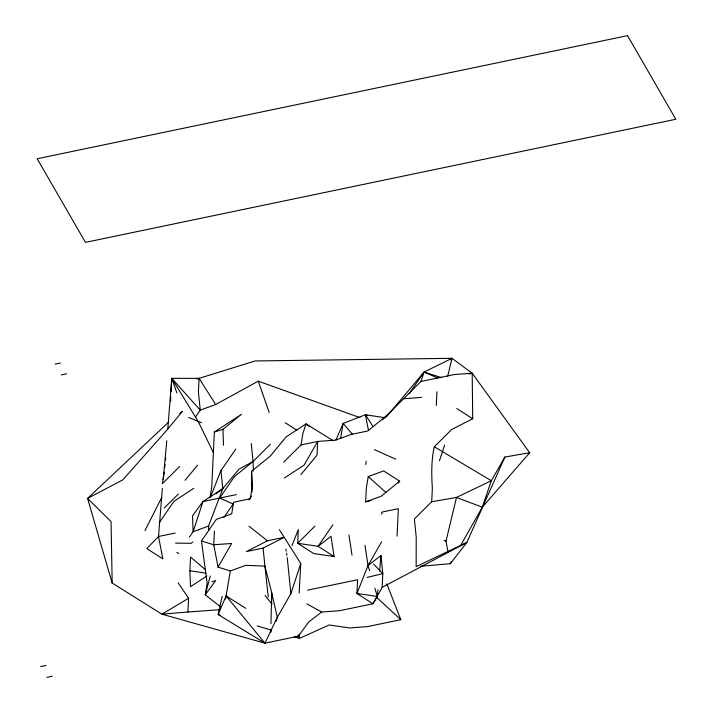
<?xml version="1.0" encoding="UTF-8"?>
<svg xmlns="http://www.w3.org/2000/svg" width="713" height="713" viewBox="0 0 713 713"><rect width="100%" height="100%" fill="white"/><g stroke="black" fill="none" stroke-linecap="round" stroke-linejoin="round"><path stroke-width="1.07" d="M271.537 604.758L271.733 592.815L264.924 566.149L263.097 548.092L283.195 537.825M270.717 632.529L270.797 629.222M270.94 623.706L271.733 592.815L277.295 617.333L275.949 621.478M162.359 488.405L158.518 536.506L162.84 558.867L146.825 548.6L158.518 536.506L175.193 533.03M162.992 614.089L187.938 612.03L188.588 598.287L178.205 582.886M206.699 576.131L190.487 586.692L189.899 570.792L190.558 557.049L205.362 569.598M460.607 545.498L482.309 507.21L529.679 452.737L472.193 373.22L452.006 358.318L255.147 360.956L199.07 378.345L198.41 392.088L200.246 410.144L195.3 417.319M214.363 432.007L222.919 429.351L241.493 414.28L214.363 432.007L211.743 486.988L210.014 497.531M214.39 531.033L213.731 544.777L218.053 567.138L230.344 570.953L245.771 565.32L264.924 566.149L268.257 596.87M270.878 631.7L270.976 629.579M371.027 500.428L365.68 501.899L366.33 488.147L368.229 476.56L383.656 470.928L399.672 481.195L398.371 482.977M306.911 603.92L321.679 612.039L339.593 610.711L372.944 603.759L382.15 587.36L382.81 573.617L380.974 555.561L368.033 565.498L356.928 593.492L372.944 603.759L377.329 596.478L377.917 589.838M397.052 536.185L398.362 508.69L381.696 512.166L381.91 514.287M529.679 452.737L504.893 457.033L466.819 542.486L416.151 566.657L416.214 537.014L414.387 518.957L431.713 501.738L432.363 487.986A91.246 26.631 78.2 0 1 434.324 446.748L451.659 429.529L472.71 418.763L472.193 373.22L454.27 374.539L420.928 381.491L382.337 419.859M436.294 405.51L436.944 391.767M299.166 593.002L300.761 563.502L279.371 529.679M170.496 401.526L170.746 397.105M171.058 391.589L171.788 378.336L199.07 378.345L215.674 404.512L258.231 381.161L359.86 417.595M167.831 428.629L171.788 378.336L200.246 410.144L215.674 404.512M379.592 571.042L380.974 555.561M163.179 479.546L166.771 440.759M164.73 467.675L165.059 464.368M165.505 459.965L165.728 457.764M365.68 464.493L366.17 461.195M164.284 472.086L162.386 483.672L179.712 466.454M283.694 462.14L301.02 444.921L302.918 433.326L306.064 423.887L333.292 440.786M340.609 438.468L343.131 423.397L365.439 414.788L384.958 417.666M225.566 599.063L230.344 570.953M222.198 596.38L218.133 614.517L264.942 643.171L298.284 636.219L308.738 621.977L321.679 612.039M447.719 376.197L452.006 358.318L424.075 372.052L386.205 417.087M448.031 551.978L445.973 541.327L456.498 497.433L491.302 480.722L504.893 457.033M210.273 576.051L205.264 594.811L220.397 606.736M168.58 422.167L87.583 498.405L112.173 583.047L161.904 614.178L264.942 643.171L277.295 617.333L290.895 593.653L300.761 563.502M439.44 460.732L444.618 445.055M270.379 444.261L253.053 461.489L238.873 469.27L222.786 488.646L208.535 526.078L208.695 530.32M420.928 381.491L424.075 372.052L441.757 377.694M210.246 497.585L220.959 470.589L235.798 449.065M291.991 545.543L298.337 529.545L297.678 543.297L313.702 553.564L334.103 556.55L331.028 536.345L318.087 546.283L297.678 543.297L315.003 526.069M245.842 608.358L226.101 595.961L218.133 614.517L220.255 615.141M336.01 439.992L343.131 423.397L352.489 434.315M144.989 530.543L161.726 497.424M420.554 566.274L450.295 563.689L451.382 561.773M218.053 567.138L231.654 543.458L213.731 544.777L201.449 540.971L216.289 519.438L231.716 513.806L233.614 502.219L250.29 498.744L252.188 487.148L251.591 471.248L270.165 456.177L286.252 436.802L306.064 423.887L309.522 426.57M369.584 570.658L368.033 565.498L381.624 541.809M159.177 522.763L174.017 501.23L193.829 488.316M189.4 537.094L193.107 531.711L202.973 501.56L222.786 488.646L220.959 470.589M223.9 517.504L233.178 504.046L219.649 498.084L234.488 476.551L253.053 461.489L251.226 443.433M248.989 499.697L251.511 496.034M409.235 393.585L424.075 372.052L437.604 378.015M332.926 524.75L318.087 546.283L334.103 556.55M450.295 563.689L466.819 542.486L382.15 587.36M185.041 480.295L197.626 465.126M300.957 474.564L317.035 455.188L317.695 441.436L335.609 440.117L351.037 434.484L367.712 431.009L386.277 415.937M164.222 508.039L178.402 493.949M450.375 359.807L452.006 358.318M192.902 541.933L191.209 543.297L175.621 543.119M399.672 481.195L381.107 496.266L365.68 501.899M179.738 413.451L182.332 411.463L166.245 430.848L122.823 479.858L87.583 498.405L111.059 521.595L112.173 583.047M215.887 493.949L222.786 488.646M284.282 478.04L304.094 465.126L317.695 441.436L301.02 444.921M161.904 614.178L188.588 598.287M283.106 537.549L267.482 540.81L246.422 551.568L263.097 548.092M197.011 379.093L199.07 378.345M208.535 526.078L193.107 531.711L192.519 515.811L202.973 501.56L236.315 494.608M211.913 581.746L215.718 580.56L205.264 594.811L207.162 583.216L201.449 540.971M469.038 373.986L472.193 373.22M367.035 577.441L382.81 573.617L373.683 564.143M55.079 364.156L60.418 363.051M61.3 374.931L66.639 373.817M307.561 590.177L357.578 579.74L356.928 593.492L377.329 596.478L374.851 588.216M40.677 666.584L46.015 665.47M46.898 677.35L52.227 676.236M386.803 583.849L400.804 619.668L367.462 626.62L349.548 627.948L329.148 624.962L299.531 638.376L294.246 636.825M431.713 501.738L456.498 497.433L482.309 507.21L491.302 480.722L434.324 446.748M403.603 398.719L421.517 397.399M187.938 612.03L219.426 609.704M189.899 570.792L206.004 573.154M257.25 625.978L270.993 630.007M201.529 422.738L188.687 417.479M368.389 430.055L365.439 414.788L367.471 415.572M374.387 449.636L395.697 459.163M444.003 540.311L445.973 541.327M456.694 408.496L472.71 418.763M285.218 422.729L296.786 430.144M176.895 552.361L178.722 553.529M248.98 526.23L267.482 540.81M368.229 476.56L385.991 492.54M376.339 597.066L400.804 619.668M226.101 595.961L264.942 643.171M265.093 595.444L271.983 604.027M297.464 635.8L299.531 638.376L299.103 634.124M365.439 414.788L373.086 426.632M213.383 452.63L198.348 421.739L171.788 378.336L176.86 392.899M258.231 381.161L269.202 412.462M364.958 545.293L368.033 565.498M348.942 535.017L352.017 555.231M285.931 549.037L286.252 551.158M286.581 553.288L286.902 555.418M287.223 557.539L290.895 593.653M253.053 461.489L253.409 471.026M222.919 429.351L223.508 445.251M251.591 471.248L252.046 491.863M627.538 35.65L37.192 158.758L85.462 242.367L675.808 119.258L627.538 35.65"/></g></svg>
